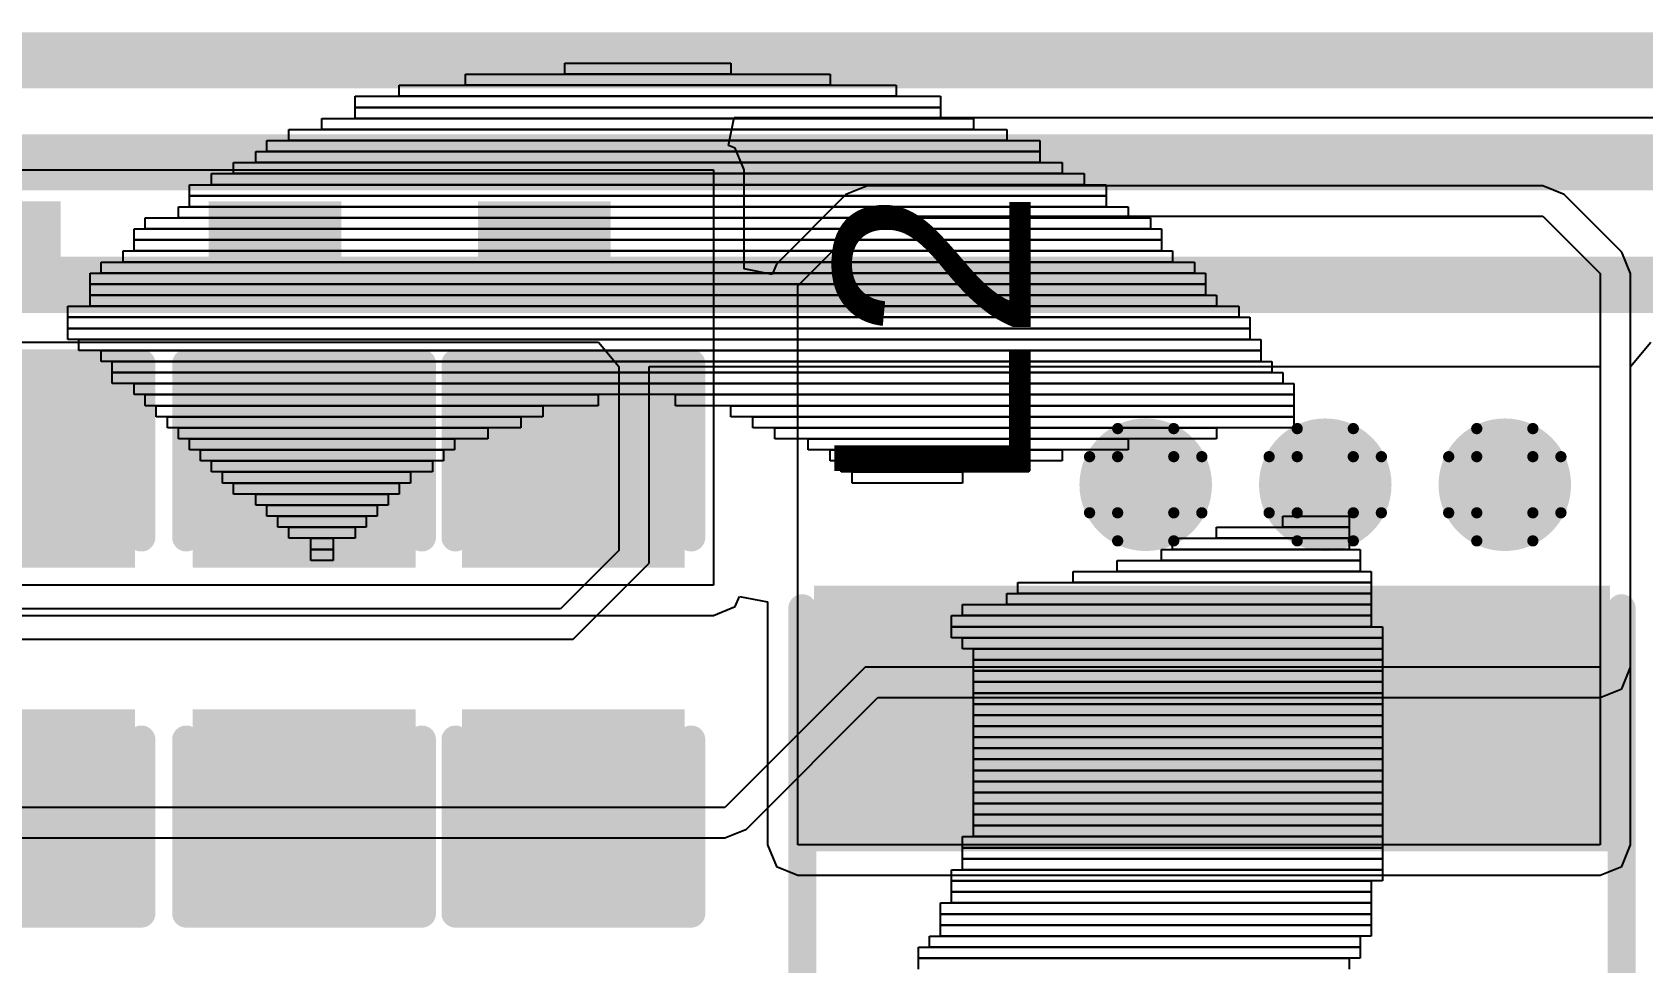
# Model space of a CAD drawing. Header units: inches. Extents: x -25 to 271, y -41 to 15.
# Drawn here: x 36.31 to 43.6, y -31.77 to -27.56 of the extents above; entities that cross this region are included whole.
import ezdxf

# ---------------------------------------------------------------- set-up
doc = ezdxf.new("R2010")
doc.units = ezdxf.units.IN
for name, color, linetype in [('Bottom Layer', 5, 'Continuous'), ('Bottom Overlay', 54, 'Continuous'), ('Drill Drawing', 1, 'Continuous'), ('Top Glue Points', 56, 'Continuous'), ('Top Layer', 1, 'Continuous'), ('Top Overlay', 2, 'Continuous'), ('Top Paste', 8, 'Continuous'), ('Top Solder', 216, 'Continuous'), ('Via Holes', 16, 'Continuous')]:
    doc.layers.add(name, color=color, linetype=linetype)
doc.styles.add('Arial', font='', dxfattribs={"height": 0.2})
doc.styles.get('Arial').set_extended_font_data('Arial')

# ---------------------------------------------------------------- blocks, each defined once
blk = doc.blocks.new('VLS3012HBX_3R3M_13')
at = {"layer": 'Top Layer'}
for points in [[(-1.5, 1.7), (-0.5, 1.7), (-0.5, -1.7), (-1.5, -1.7)], [(0.5, 1.7), (1.5, 1.7), (1.5, -1.7), (0.5, -1.7)]]:
    blk.add_hatch(color=1, dxfattribs=at).paths.add_polyline_path(points)
at = {"layer": 'Top Paste'}
for points in [[(-1.5, 1.7), (-0.5, 1.7), (-0.5, -1.7), (-1.5, -1.7)], [(0.5, 1.7), (1.5, 1.7), (1.5, -1.7), (0.5, -1.7)]]:
    blk.add_hatch(color=8, dxfattribs=at).paths.add_polyline_path(points)
at = {"layer": 'Top Solder'}
for points in [[(-1.6016, 1.8016), (-0.3984, 1.8016), (-0.3984, -1.8016), (-1.6016, -1.8016)], [(0.3984, 1.8016), (1.6016, 1.8016), (1.6016, -1.8016), (0.3984, -1.8016)]]:
    blk.add_hatch(color=216, dxfattribs=at).paths.add_polyline_path(points)
at = {"layer": 'Top Overlay'}
for points in [[(1.4732, 1.8542, 0.127, 0.127, 0), (-1.4986, 1.8542, 0.127, 0.127, 0)], [(1.4732, -1.8542, 0.127, 0.127, 0), (-1.4986, -1.8542, 0.127, 0.127, 0)]]:
    blk.add_lwpolyline(points, format="xyseb", dxfattribs=at)
for points in [[(-1.5304, 1.8542, 0.0635, 0.0635, 1), (-1.4668, 1.8542, 0.0635, 0.0635, 1)], [(1.4414, 1.8542, 0.0635, 0.0635, 1), (1.505, 1.8542, 0.0635, 0.0635, 1)], [(-1.5304, -1.8542, 0.0635, 0.0635, 1), (-1.4668, -1.8542, 0.0635, 0.0635, 1)], [(1.4414, -1.8542, 0.0635, 0.0635, 1), (1.505, -1.8542, 0.0635, 0.0635, 1)]]:
    blk.add_lwpolyline(points, format="xyseb", close=True, dxfattribs=at)
blk = doc.blocks.new('CAP_0603_24')
at = {"layer": 'Top Layer'}
for points in [[(-0.381, 0.4445), (-0.381, -0.4445), (-1.143, -0.4445), (-1.143, 0.4445)], [(1.143, 0.4445), (1.143, -0.4445), (0.381, -0.4445), (0.381, 0.4445)]]:
    blk.add_hatch(color=1, dxfattribs=at).paths.add_polyline_path(points)
at = {"layer": 'Top Paste'}
for points in [[(-0.381, 0.4445), (-0.381, -0.4445), (-1.143, -0.4445), (-1.143, 0.4445)], [(1.143, 0.4445), (1.143, -0.4445), (0.381, -0.4445), (0.381, 0.4445)]]:
    blk.add_hatch(color=8, dxfattribs=at).paths.add_polyline_path(points)
at = {"layer": 'Top Solder'}
for points in [[(-0.321, 0.5045), (-0.321, -0.5045), (-1.203, -0.5045), (-1.203, 0.5045)], [(1.203, 0.5045), (1.203, -0.5045), (0.321, -0.5045), (0.321, 0.5045)]]:
    blk.add_hatch(color=216, dxfattribs=at).paths.add_polyline_path(points)
at = {"layer": 'Top Overlay'}
for points in [[(-1.2446, 0.5334, 0.127, 0.127, 0), (-0.4572, 0.5334, 0.127, 0.127, 0)], [(-1.2446, 0.5334, 0.127, 0.127, 0), (-1.2446, -0.5334, 0.127, 0.127, 0)], [(0.4572, 0.5334, 0.127, 0.127, 0), (1.2446, 0.5334, 0.127, 0.127, 0)], [(1.2446, 0.5334, 0.127, 0.127, 0), (1.2446, -0.5334, 0.127, 0.127, 0)], [(-1.2446, -0.5334, 0.127, 0.127, 0), (-0.4572, -0.5334, 0.127, 0.127, 0)], [(0.4572, -0.5334, 0.127, 0.127, 0), (1.2446, -0.5334, 0.127, 0.127, 0)]]:
    blk.add_lwpolyline(points, format="xyseb", dxfattribs=at)
for points in [[(-1.2764, 0.5334, 0.0635, 0.0635, 1), (-1.2128, 0.5334, 0.0635, 0.0635, 1)], [(-1.2764, 0.5334, 0.0635, 0.0635, 1), (-1.2128, 0.5334, 0.0635, 0.0635, 1)], [(-0.4889, 0.5334, 0.0635, 0.0635, 1), (-0.4254, 0.5334, 0.0635, 0.0635, 1)], [(0.4254, 0.5334, 0.0635, 0.0635, 1), (0.4889, 0.5334, 0.0635, 0.0635, 1)], [(1.2128, 0.5334, 0.0635, 0.0635, 1), (1.2764, 0.5334, 0.0635, 0.0635, 1)], [(1.2128, 0.5334, 0.0635, 0.0635, 1), (1.2764, 0.5334, 0.0635, 0.0635, 1)], [(-1.2764, -0.5334, 0.0635, 0.0635, 1), (-1.2128, -0.5334, 0.0635, 0.0635, 1)], [(-1.2764, -0.5334, 0.0635, 0.0635, 1), (-1.2128, -0.5334, 0.0635, 0.0635, 1)], [(-0.4889, -0.5334, 0.0635, 0.0635, 1), (-0.4254, -0.5334, 0.0635, 0.0635, 1)], [(0.4254, -0.5334, 0.0635, 0.0635, 1), (0.4889, -0.5334, 0.0635, 0.0635, 1)], [(1.2128, -0.5334, 0.0635, 0.0635, 1), (1.2764, -0.5334, 0.0635, 0.0635, 1)], [(1.2128, -0.5334, 0.0635, 0.0635, 1), (1.2764, -0.5334, 0.0635, 0.0635, 1)]]:
    blk.add_lwpolyline(points, format="xyseb", close=True, dxfattribs=at)
blk = doc.blocks.new('CAP_0603_25')
at = {"layer": 'Top Layer'}
for points in [[(-0.381, 0.4445), (-0.381, -0.4445), (-1.143, -0.4445), (-1.143, 0.4445)], [(1.143, 0.4445), (1.143, -0.4445), (0.381, -0.4445), (0.381, 0.4445)]]:
    blk.add_hatch(color=1, dxfattribs=at).paths.add_polyline_path(points)
at = {"layer": 'Top Paste'}
for points in [[(-0.381, 0.4445), (-0.381, -0.4445), (-1.143, -0.4445), (-1.143, 0.4445)], [(1.143, 0.4445), (1.143, -0.4445), (0.381, -0.4445), (0.381, 0.4445)]]:
    blk.add_hatch(color=8, dxfattribs=at).paths.add_polyline_path(points)
at = {"layer": 'Top Solder'}
for points in [[(-0.321, 0.5045), (-0.321, -0.5045), (-1.203, -0.5045), (-1.203, 0.5045)], [(1.203, 0.5045), (1.203, -0.5045), (0.321, -0.5045), (0.321, 0.5045)]]:
    blk.add_hatch(color=216, dxfattribs=at).paths.add_polyline_path(points)
at = {"layer": 'Top Overlay'}
for points in [[(-1.2446, 0.5334, 0.127, 0.127, 0), (-0.4572, 0.5334, 0.127, 0.127, 0)], [(-1.2446, 0.5334, 0.127, 0.127, 0), (-1.2446, -0.5334, 0.127, 0.127, 0)], [(0.4572, 0.5334, 0.127, 0.127, 0), (1.2446, 0.5334, 0.127, 0.127, 0)], [(1.2446, 0.5334, 0.127, 0.127, 0), (1.2446, -0.5334, 0.127, 0.127, 0)], [(-1.2446, -0.5334, 0.127, 0.127, 0), (-0.4572, -0.5334, 0.127, 0.127, 0)], [(0.4572, -0.5334, 0.127, 0.127, 0), (1.2446, -0.5334, 0.127, 0.127, 0)]]:
    blk.add_lwpolyline(points, format="xyseb", dxfattribs=at)
for points in [[(-1.2764, 0.5334, 0.0635, 0.0635, 1), (-1.2128, 0.5334, 0.0635, 0.0635, 1)], [(-1.2764, 0.5334, 0.0635, 0.0635, 1), (-1.2128, 0.5334, 0.0635, 0.0635, 1)], [(-0.4889, 0.5334, 0.0635, 0.0635, 1), (-0.4254, 0.5334, 0.0635, 0.0635, 1)], [(0.4254, 0.5334, 0.0635, 0.0635, 1), (0.4889, 0.5334, 0.0635, 0.0635, 1)], [(1.2128, 0.5334, 0.0635, 0.0635, 1), (1.2764, 0.5334, 0.0635, 0.0635, 1)], [(1.2128, 0.5334, 0.0635, 0.0635, 1), (1.2764, 0.5334, 0.0635, 0.0635, 1)], [(-1.2764, -0.5334, 0.0635, 0.0635, 1), (-1.2128, -0.5334, 0.0635, 0.0635, 1)], [(-1.2764, -0.5334, 0.0635, 0.0635, 1), (-1.2128, -0.5334, 0.0635, 0.0635, 1)], [(-0.4889, -0.5334, 0.0635, 0.0635, 1), (-0.4254, -0.5334, 0.0635, 0.0635, 1)], [(0.4254, -0.5334, 0.0635, 0.0635, 1), (0.4889, -0.5334, 0.0635, 0.0635, 1)], [(1.2128, -0.5334, 0.0635, 0.0635, 1), (1.2764, -0.5334, 0.0635, 0.0635, 1)], [(1.2128, -0.5334, 0.0635, 0.0635, 1), (1.2764, -0.5334, 0.0635, 0.0635, 1)]]:
    blk.add_lwpolyline(points, format="xyseb", close=True, dxfattribs=at)
blk = doc.blocks.new('CAP_0603_26')
at = {"layer": 'Top Layer'}
for points in [[(-0.381, 0.4445), (-0.381, -0.4445), (-1.143, -0.4445), (-1.143, 0.4445)], [(1.143, 0.4445), (1.143, -0.4445), (0.381, -0.4445), (0.381, 0.4445)]]:
    blk.add_hatch(color=1, dxfattribs=at).paths.add_polyline_path(points)
at = {"layer": 'Top Paste'}
for points in [[(-0.381, 0.4445), (-0.381, -0.4445), (-1.143, -0.4445), (-1.143, 0.4445)], [(1.143, 0.4445), (1.143, -0.4445), (0.381, -0.4445), (0.381, 0.4445)]]:
    blk.add_hatch(color=8, dxfattribs=at).paths.add_polyline_path(points)
at = {"layer": 'Top Solder'}
for points in [[(-0.321, 0.5045), (-0.321, -0.5045), (-1.203, -0.5045), (-1.203, 0.5045)], [(1.203, 0.5045), (1.203, -0.5045), (0.321, -0.5045), (0.321, 0.5045)]]:
    blk.add_hatch(color=216, dxfattribs=at).paths.add_polyline_path(points)
at = {"layer": 'Top Overlay'}
for points in [[(-1.2446, 0.5334, 0.127, 0.127, 0), (-0.4572, 0.5334, 0.127, 0.127, 0)], [(-1.2446, 0.5334, 0.127, 0.127, 0), (-1.2446, -0.5334, 0.127, 0.127, 0)], [(0.4572, 0.5334, 0.127, 0.127, 0), (1.2446, 0.5334, 0.127, 0.127, 0)], [(1.2446, 0.5334, 0.127, 0.127, 0), (1.2446, -0.5334, 0.127, 0.127, 0)], [(-1.2446, -0.5334, 0.127, 0.127, 0), (-0.4572, -0.5334, 0.127, 0.127, 0)], [(0.4572, -0.5334, 0.127, 0.127, 0), (1.2446, -0.5334, 0.127, 0.127, 0)]]:
    blk.add_lwpolyline(points, format="xyseb", dxfattribs=at)
for points in [[(-1.2764, 0.5334, 0.0635, 0.0635, 1), (-1.2128, 0.5334, 0.0635, 0.0635, 1)], [(-1.2764, 0.5334, 0.0635, 0.0635, 1), (-1.2128, 0.5334, 0.0635, 0.0635, 1)], [(-0.4889, 0.5334, 0.0635, 0.0635, 1), (-0.4254, 0.5334, 0.0635, 0.0635, 1)], [(0.4254, 0.5334, 0.0635, 0.0635, 1), (0.4889, 0.5334, 0.0635, 0.0635, 1)], [(1.2128, 0.5334, 0.0635, 0.0635, 1), (1.2764, 0.5334, 0.0635, 0.0635, 1)], [(1.2128, 0.5334, 0.0635, 0.0635, 1), (1.2764, 0.5334, 0.0635, 0.0635, 1)], [(-1.2764, -0.5334, 0.0635, 0.0635, 1), (-1.2128, -0.5334, 0.0635, 0.0635, 1)], [(-1.2764, -0.5334, 0.0635, 0.0635, 1), (-1.2128, -0.5334, 0.0635, 0.0635, 1)], [(-0.4889, -0.5334, 0.0635, 0.0635, 1), (-0.4254, -0.5334, 0.0635, 0.0635, 1)], [(0.4254, -0.5334, 0.0635, 0.0635, 1), (0.4889, -0.5334, 0.0635, 0.0635, 1)], [(1.2128, -0.5334, 0.0635, 0.0635, 1), (1.2764, -0.5334, 0.0635, 0.0635, 1)], [(1.2128, -0.5334, 0.0635, 0.0635, 1), (1.2764, -0.5334, 0.0635, 0.0635, 1)]]:
    blk.add_lwpolyline(points, format="xyseb", close=True, dxfattribs=at)

msp = doc.modelspace()

# ---------------------------------------------------------------- hatches: boundary and pattern name
at = {"layer": 'Bottom Layer'}
h = msp.add_hatch(color=5, dxfattribs=at)
edge = h.paths.add_edge_path()
edge.add_arc((41.3512, -29.6065), 0.3, 0, 360)
h = msp.add_hatch(color=5, dxfattribs=at)
edge = h.paths.add_edge_path()
edge.add_arc((42.164, -29.6065), 0.3, 0, 360)
h = msp.add_hatch(color=5, dxfattribs=at)
edge = h.paths.add_edge_path()
edge.add_arc((42.9768, -29.6065), 0.3, 0, 360)
at = {"layer": 'Top Glue Points'}
for points in [[(36.4393, -28.7241), (36.4393, -28.3243), (35.8394, -28.3243), (35.8394, -28.7241)], [(37.7093, -28.7241), (37.7093, -28.3243), (37.1094, -28.3243), (37.1094, -28.7241)], [(38.9285, -28.7241), (38.9285, -28.3243), (38.3286, -28.3243), (38.3286, -28.7241)]]:
    msp.add_hatch(color=56, dxfattribs=at).paths.add_polyline_path(points)
at = {"layer": 'Top Layer'}
h = msp.add_hatch(color=1, dxfattribs=at)
edge = h.paths.add_edge_path()
edge.add_arc((41.3512, -29.6065), 0.3, 0, 360)
h = msp.add_hatch(color=1, dxfattribs=at)
edge = h.paths.add_edge_path()
edge.add_arc((42.164, -29.6065), 0.3, 0, 360)
h = msp.add_hatch(color=1, dxfattribs=at)
edge = h.paths.add_edge_path()
edge.add_arc((42.9768, -29.6065), 0.3, 0, 360)
at = {"layer": 'Via Holes'}
h = msp.add_hatch(color=7, dxfattribs=at)
edge = h.paths.add_edge_path()
edge.add_arc((41.3512, -29.6065), 0.15, 0, 360)
h = msp.add_hatch(color=7, dxfattribs=at)
edge = h.paths.add_edge_path()
edge.add_arc((42.164, -29.6065), 0.15, 0, 360)
h = msp.add_hatch(color=7, dxfattribs=at)
edge = h.paths.add_edge_path()
edge.add_arc((42.9768, -29.6065), 0.15, 0, 360)

# ---------------------------------------------------------------- linework, layer by layer
at = {"layer": 'Bottom Layer'}
for p, q in [((26.1266, -28.961), (38.874, -28.961)), ((38.874, -28.961), (38.9654, -29.0722)), ((43.5461, -29.0722), (43.6375, -28.961)), ((38.9654, -29.0722), (38.9654, -29.9043)), ((39.1028, -29.9612), (39.1028, -29.0722)), ((39.1028, -29.0722), (43.4086, -29.0722)), ((43.4086, -29.0722), (43.4086, -30.432)), ((43.5461, -30.432), (43.5461, -29.0722)), ((38.9654, -29.9043), (38.7021, -30.1675)), ((38.759, -30.305), (39.1028, -29.9612)), ((38.7021, -30.1675), (35.8206, -30.1675)), ((35.7636, -30.305), (38.759, -30.305)), ((40.0816, -30.432), (39.4466, -31.067)), ((43.4086, -30.432), (40.0816, -30.432)), ((43.5058, -30.5292), (43.5461, -30.432)), ((43.4086, -30.5695), (43.5058, -30.5292)), ((39.5438, -31.1642), (40.1386, -30.5695)), ((40.1386, -30.5695), (43.4086, -30.5695)), ((39.4466, -31.067), (35.7636, -31.067)), ((35.8206, -31.2045), (39.4466, -31.2045)), ((39.4466, -31.2045), (39.5438, -31.1642)), ((39.5438, -31.1642), (39.5438, -31.1642))]:
    msp.add_line(p, q, dxfattribs=at)
for points in [[(26.8559, -27.686, 0.254, 0.254, 0), (53.2882, -27.686, 0.254, 0.254, 0)], [(26.3561, -28.148, 0.254, 0.254, 0), (53.4005, -28.148, 0.254, 0.254, 0)], [(26.1266, -28.702, 0.254, 0.254, 0), (53.63, -28.702, 0.254, 0.254, 0)]]:
    msp.add_lwpolyline(points, format="xyseb", dxfattribs=at)
at = {"layer": 'Bottom Overlay'}
for p, q in [((38.7224, -27.749), (38.7224, -27.699)), ((38.7224, -27.699), (39.4725, -27.699)), ((39.4725, -27.699), (39.4725, -27.749)), ((38.2723, -27.7988), (38.2723, -27.749)), ((38.2723, -27.749), (39.9223, -27.749)), ((39.4725, -27.749), (38.7224, -27.749)), ((39.9223, -27.749), (39.9223, -27.7988)), ((37.7725, -27.8989), (37.7725, -27.8488)), ((37.7725, -27.8488), (40.4224, -27.8488)), ((37.9724, -27.8488), (37.9724, -27.7988)), ((37.9724, -27.7988), (40.2223, -27.7988)), ((40.2223, -27.8488), (37.9724, -27.8488)), ((39.9223, -27.7988), (38.2723, -27.7988)), ((40.2223, -27.7988), (40.2223, -27.8488)), ((40.4224, -27.8488), (40.4224, -27.8989)), ((40.4224, -27.8989), (37.7725, -27.8989)), ((37.7725, -27.9489), (37.7725, -27.8989)), ((37.7725, -27.8989), (40.4224, -27.8989)), ((40.4224, -27.8989), (40.4224, -27.9489)), ((37.6224, -27.9989), (37.6224, -27.9489)), ((37.6224, -27.9489), (40.5723, -27.9489)), ((40.4224, -27.9489), (37.7725, -27.9489)), ((40.5723, -27.9489), (40.5723, -27.9989)), ((37.3724, -28.0987), (37.3724, -28.049)), ((37.3724, -28.049), (40.8723, -28.049)), ((37.4725, -28.049), (37.4725, -27.9989)), ((37.4725, -27.9989), (40.7224, -27.9989)), ((40.7224, -28.049), (37.4725, -28.049)), ((40.5723, -27.9989), (37.6224, -27.9989)), ((40.7224, -27.9989), (40.7224, -28.049)), ((40.8723, -28.049), (40.8723, -28.0987)), ((37.3224, -28.1488), (37.3224, -28.0987)), ((37.3224, -28.0987), (40.8723, -28.0987)), ((40.8723, -28.0987), (37.3724, -28.0987)), ((40.8723, -28.0987), (40.8723, -28.1488)), ((37.1225, -28.2489), (37.1225, -28.1988)), ((37.1225, -28.1988), (41.0724, -28.1988)), ((37.2223, -28.1988), (37.2223, -28.1488)), ((37.2223, -28.1488), (40.9724, -28.1488)), ((40.9724, -28.1988), (37.2223, -28.1988)), ((40.8723, -28.1488), (37.3224, -28.1488)), ((40.9724, -28.1488), (40.9724, -28.1988)), ((41.0724, -28.1988), (41.0724, -28.2489)), ((37.0224, -28.2989), (37.0224, -28.2489)), ((37.0224, -28.2489), (41.1723, -28.2489)), ((41.0724, -28.2489), (37.1225, -28.2489)), ((41.1723, -28.2489), (41.1723, -28.2989)), ((36.9724, -28.399), (36.9724, -28.3489)), ((36.9724, -28.3489), (41.2723, -28.3489)), ((41.1723, -28.2989), (37.0224, -28.2989)), ((37.0224, -28.3489), (37.0224, -28.2989)), ((37.0224, -28.2989), (41.1723, -28.2989)), ((41.1723, -28.3489), (37.0224, -28.3489)), ((41.1723, -28.2989), (41.1723, -28.3489)), ((41.2723, -28.3489), (41.2723, -28.399)), ((36.8225, -28.4488), (36.8225, -28.399)), ((36.8225, -28.399), (41.3724, -28.399)), ((41.2723, -28.399), (36.9724, -28.399)), ((41.3724, -28.399), (41.3724, -28.4488)), ((36.7725, -28.4988), (36.7725, -28.4488)), ((36.7725, -28.4488), (41.4224, -28.4488)), ((41.4224, -28.4988), (36.7725, -28.4988)), ((36.7725, -28.5488), (36.7725, -28.4988)), ((36.7725, -28.4988), (41.4224, -28.4988)), ((41.3724, -28.4488), (36.8225, -28.4488)), ((41.4224, -28.4488), (41.4224, -28.4988)), ((41.4224, -28.4988), (41.4224, -28.5488)), ((36.7224, -28.5989), (36.7224, -28.5488)), ((36.7224, -28.5488), (41.4725, -28.5488)), ((41.4224, -28.5488), (36.7725, -28.5488)), ((41.4725, -28.5488), (41.4725, -28.5989)), ((36.5723, -28.699), (36.5723, -28.6489)), ((36.5723, -28.6489), (41.6223, -28.6489)), ((36.6224, -28.6489), (36.6224, -28.5989)), ((36.6224, -28.5989), (41.5723, -28.5989)), ((41.5723, -28.6489), (36.6224, -28.6489)), ((41.4725, -28.5989), (36.7224, -28.5989)), ((41.5723, -28.5989), (41.5723, -28.6489)), ((41.6223, -28.6489), (41.6223, -28.699)), ((41.6223, -28.699), (36.5723, -28.699)), ((36.5723, -28.749), (36.5723, -28.699)), ((36.5723, -28.699), (41.6223, -28.699)), ((41.6223, -28.699), (41.6223, -28.749)), ((41.6223, -28.749), (36.5723, -28.749)), ((36.5723, -28.7988), (36.5723, -28.749)), ((36.5723, -28.749), (41.6724, -28.749)), ((41.6724, -28.749), (41.6724, -28.7988)), ((36.4725, -28.8488), (36.4725, -28.7988)), ((36.4725, -28.7988), (41.7725, -28.7988)), ((41.7725, -28.8488), (36.4725, -28.8488)), ((36.4725, -28.8988), (36.4725, -28.8488)), ((36.4725, -28.8488), (41.8225, -28.8488)), ((41.6724, -28.7988), (36.5723, -28.7988)), ((41.7725, -28.7988), (41.7725, -28.8488)), ((41.8225, -28.8488), (41.8225, -28.8988)), ((36.4725, -28.9489), (36.4725, -28.8988)), ((36.4725, -28.8988), (41.8225, -28.8988)), ((41.8225, -28.8988), (36.4725, -28.8988)), ((41.8225, -28.8988), (41.8225, -28.9489)), ((41.8225, -28.9489), (36.4725, -28.9489)), ((36.5223, -28.9989), (36.5223, -28.9489)), ((36.5223, -28.9489), (41.8723, -28.9489)), ((41.8723, -28.9989), (36.5223, -28.9989)), ((36.6224, -29.049), (36.6224, -28.9989)), ((36.6224, -28.9989), (41.8723, -28.9989)), ((41.8723, -28.9489), (41.8723, -28.9989)), ((41.8723, -28.9989), (41.8723, -29.049)), ((41.8723, -29.049), (36.6224, -29.049)), ((36.6724, -29.099), (36.6724, -29.049)), ((36.6724, -29.049), (41.9223, -29.049)), ((41.9223, -29.049), (41.9223, -29.099)), ((41.9223, -29.099), (36.6724, -29.099)), ((36.6724, -29.1488), (36.6724, -29.099)), ((36.6724, -29.099), (41.9724, -29.099)), ((41.9724, -29.1488), (36.6724, -29.1488)), ((36.7725, -29.1988), (36.7725, -29.1488)), ((36.7725, -29.1488), (42.0224, -29.1488)), ((41.9724, -29.099), (41.9724, -29.1488)), ((42.0224, -29.1488), (42.0224, -29.1988)), ((42.0224, -29.1988), (36.7725, -29.1988)), ((36.8225, -29.2489), (36.8225, -29.1988)), ((36.8225, -29.1988), (38.8723, -29.1988)), ((38.8723, -29.1988), (38.8723, -29.2489)), ((39.2223, -29.2489), (39.2223, -29.1988)), ((39.2223, -29.1988), (42.0224, -29.1988)), ((42.0224, -29.1988), (42.0224, -29.2489)), ((38.8723, -29.2489), (36.8225, -29.2489)), ((36.8723, -29.2989), (36.8723, -29.2489)), ((36.8723, -29.2489), (38.6224, -29.2489)), ((38.6224, -29.2989), (36.8723, -29.2989)), ((36.9223, -29.3489), (36.9223, -29.2989)), ((36.9223, -29.2989), (38.5223, -29.2989)), ((38.5223, -29.2989), (38.5223, -29.3489)), ((38.6224, -29.2489), (38.6224, -29.2989)), ((42.0224, -29.2489), (39.2223, -29.2489)), ((39.4725, -29.2989), (39.4725, -29.2489)), ((39.4725, -29.2489), (42.0224, -29.2489)), ((42.0224, -29.2989), (39.4725, -29.2989)), ((39.5723, -29.3489), (39.5723, -29.2989)), ((39.5723, -29.2989), (42.0224, -29.2989)), ((42.0224, -29.2489), (42.0224, -29.2989)), ((42.0224, -29.2989), (42.0224, -29.3489)), ((38.5223, -29.3489), (36.9223, -29.3489)), ((36.9724, -29.399), (36.9724, -29.3489)), ((36.9724, -29.3489), (38.3724, -29.3489)), ((38.3724, -29.3489), (38.3724, -29.399)), ((42.0224, -29.3489), (39.5723, -29.3489)), ((39.6724, -29.399), (39.6724, -29.3489)), ((39.6724, -29.3489), (41.6724, -29.3489)), ((41.6724, -29.3489), (41.6724, -29.399)), ((38.3724, -29.399), (36.9724, -29.399)), ((37.0224, -29.4488), (37.0224, -29.399)), ((37.0224, -29.399), (38.2223, -29.399)), ((38.2223, -29.4488), (37.0224, -29.4488)), ((37.0724, -29.4988), (37.0724, -29.4488)), ((37.0724, -29.4488), (38.1723, -29.4488)), ((38.1723, -29.4488), (38.1723, -29.4988)), ((38.2223, -29.399), (38.2223, -29.4488)), ((41.6724, -29.399), (39.6724, -29.399)), ((39.8225, -29.4488), (39.8225, -29.399)), ((39.8225, -29.399), (41.2723, -29.399)), ((41.2723, -29.4488), (39.8225, -29.4488)), ((39.9223, -29.4988), (39.9223, -29.4488)), ((39.9223, -29.4488), (40.9724, -29.4488)), ((40.9724, -29.4488), (40.9724, -29.4988)), ((41.2723, -29.399), (41.2723, -29.4488)), ((38.1723, -29.4988), (37.0724, -29.4988)), ((37.1225, -29.5488), (37.1225, -29.4988)), ((37.1225, -29.4988), (38.1225, -29.4988)), ((38.1225, -29.4988), (38.1225, -29.5488)), ((40.9724, -29.4988), (39.9223, -29.4988)), ((39.9724, -29.5488), (39.9724, -29.4988)), ((39.9724, -29.4988), (40.8225, -29.4988)), ((40.8225, -29.4988), (40.8225, -29.5488)), ((38.1225, -29.5488), (37.1225, -29.5488)), ((37.1723, -29.5989), (37.1723, -29.5488)), ((37.1723, -29.5488), (38.0224, -29.5488)), ((38.0224, -29.5989), (37.1723, -29.5989)), ((37.2223, -29.6489), (37.2223, -29.5989)), ((37.2223, -29.5989), (37.9724, -29.5989)), ((37.9724, -29.5989), (37.9724, -29.6489)), ((38.0224, -29.5488), (38.0224, -29.5989)), ((40.8225, -29.5488), (39.9724, -29.5488)), ((40.0224, -29.5989), (40.0224, -29.5488)), ((40.0224, -29.5488), (40.5223, -29.5488)), ((40.5223, -29.5989), (40.0224, -29.5989)), ((40.5223, -29.5488), (40.5223, -29.5989)), ((37.9724, -29.6489), (37.2223, -29.6489)), ((37.3224, -29.6989), (37.3224, -29.6489)), ((37.3224, -29.6489), (37.9223, -29.6489)), ((37.9223, -29.6489), (37.9223, -29.6989)), ((37.9223, -29.6989), (37.3224, -29.6989)), ((37.3724, -29.749), (37.3724, -29.6989)), ((37.3724, -29.6989), (37.8723, -29.6989)), ((37.8723, -29.6989), (37.8723, -29.749)), ((37.8723, -29.749), (37.3724, -29.749)), ((37.4225, -29.7988), (37.4225, -29.749)), ((37.4225, -29.749), (37.8225, -29.749)), ((37.8225, -29.7988), (37.4225, -29.7988)), ((37.4725, -29.8488), (37.4725, -29.7988)), ((37.4725, -29.7988), (37.7725, -29.7988)), ((37.7725, -29.7988), (37.7725, -29.8488)), ((37.8225, -29.749), (37.8225, -29.7988)), ((41.6724, -29.8488), (41.6724, -29.7988)), ((41.6724, -29.7988), (42.2723, -29.7988)), ((41.9724, -29.7988), (41.9724, -29.749)), ((41.9724, -29.749), (42.2723, -29.749)), ((42.2723, -29.7988), (41.9724, -29.7988)), ((42.2723, -29.749), (42.2723, -29.7988)), ((42.2723, -29.7988), (42.2723, -29.8488)), ((37.7725, -29.8488), (37.4725, -29.8488)), ((37.5723, -29.8988), (37.5723, -29.8488)), ((37.5723, -29.8488), (37.6724, -29.8488)), ((37.6724, -29.8488), (37.6724, -29.8988)), ((41.4725, -29.8988), (41.4725, -29.8488)), ((41.4725, -29.8488), (42.2723, -29.8488)), ((42.2723, -29.8488), (41.6724, -29.8488)), ((42.2723, -29.8488), (42.2723, -29.8988)), ((37.5723, -29.9489), (37.5723, -29.8988)), ((37.5723, -29.8988), (37.6724, -29.8988)), ((37.6724, -29.8988), (37.5723, -29.8988)), ((37.6724, -29.9489), (37.5723, -29.9489)), ((37.6724, -29.8988), (37.6724, -29.9489)), ((41.2223, -29.9989), (41.2223, -29.9489)), ((41.2223, -29.9489), (42.3224, -29.9489)), ((41.4224, -29.9489), (41.4224, -29.8988)), ((41.4224, -29.8988), (42.3224, -29.8988)), ((42.3224, -29.9489), (41.4224, -29.9489)), ((42.2723, -29.8988), (41.4725, -29.8988)), ((42.3224, -29.8988), (42.3224, -29.9489)), ((42.3224, -29.9489), (42.3224, -29.9989)), ((41.0224, -30.049), (41.0224, -29.9989)), ((41.0224, -29.9989), (42.3724, -29.9989)), ((42.3224, -29.9989), (41.2223, -29.9989)), ((42.3724, -29.9989), (42.3724, -30.049)), ((40.7224, -30.1488), (40.7224, -30.099)), ((40.7224, -30.099), (42.3724, -30.099)), ((40.7725, -30.099), (40.7725, -30.049)), ((40.7725, -30.049), (42.3724, -30.049)), ((42.3724, -30.099), (40.7725, -30.099)), ((42.3724, -30.049), (41.0224, -30.049)), ((42.3724, -30.049), (42.3724, -30.099)), ((42.3724, -30.099), (42.3724, -30.1488)), ((40.5223, -30.1988), (40.5223, -30.1488)), ((40.5223, -30.1488), (42.3724, -30.1488)), ((42.3724, -30.1488), (40.7224, -30.1488)), ((42.3724, -30.1488), (42.3724, -30.1988)), ((40.4725, -30.2489), (40.4725, -30.1988)), ((40.4725, -30.1988), (42.3724, -30.1988)), ((42.3724, -30.2489), (40.4725, -30.2489)), ((40.4725, -30.2989), (40.4725, -30.2489)), ((40.4725, -30.2489), (42.4224, -30.2489)), ((42.3724, -30.1988), (40.5223, -30.1988)), ((42.3724, -30.1988), (42.3724, -30.2489)), ((42.4224, -30.2489), (42.4224, -30.2989)), ((42.4224, -30.2989), (40.4725, -30.2989)), ((40.5223, -30.3489), (40.5223, -30.2989)), ((40.5223, -30.2989), (42.4224, -30.2989)), ((42.4224, -30.2989), (42.4224, -30.3489)), ((42.4224, -30.3489), (40.5223, -30.3489)), ((40.5723, -30.399), (40.5723, -30.3489)), ((40.5723, -30.3489), (42.4224, -30.3489)), ((40.5723, -30.4488), (40.5723, -30.399)), ((40.5723, -30.399), (42.4224, -30.399)), ((42.4224, -30.399), (40.5723, -30.399)), ((42.4224, -30.3489), (42.4224, -30.399)), ((42.4224, -30.399), (42.4224, -30.4488)), ((42.4224, -30.4488), (40.5723, -30.4488)), ((40.5723, -30.4988), (40.5723, -30.4488)), ((40.5723, -30.4488), (42.4224, -30.4488)), ((42.4224, -30.4488), (42.4224, -30.4988)), ((40.5723, -30.5488), (40.5723, -30.4988)), ((40.5723, -30.4988), (42.4224, -30.4988)), ((42.4224, -30.4988), (40.5723, -30.4988)), ((42.4224, -30.4988), (42.4224, -30.5488)), ((42.4224, -30.5488), (40.5723, -30.5488)), ((40.5723, -30.5989), (40.5723, -30.5488)), ((40.5723, -30.5488), (42.4224, -30.5488)), ((42.4224, -30.5989), (40.5723, -30.5989)), ((40.5723, -30.6489), (40.5723, -30.5989)), ((40.5723, -30.5989), (42.4224, -30.5989)), ((42.4224, -30.5488), (42.4224, -30.5989)), ((42.4224, -30.5989), (42.4224, -30.6489)), ((42.4224, -30.6489), (40.5723, -30.6489)), ((40.5723, -30.6989), (40.5723, -30.6489)), ((40.5723, -30.6489), (42.4224, -30.6489)), ((42.4224, -30.6489), (42.4224, -30.6989)), ((42.4224, -30.6989), (40.5723, -30.6989)), ((40.5723, -30.749), (40.5723, -30.6989)), ((40.5723, -30.6989), (42.4224, -30.6989)), ((42.4224, -30.749), (40.5723, -30.749)), ((40.5723, -30.7988), (40.5723, -30.749)), ((40.5723, -30.749), (42.4224, -30.749)), ((42.4224, -30.6989), (42.4224, -30.749)), ((42.4224, -30.749), (42.4224, -30.7988)), ((42.4224, -30.7988), (40.5723, -30.7988)), ((40.5723, -30.8488), (40.5723, -30.7988)), ((40.5723, -30.7988), (42.4224, -30.7988)), ((42.4224, -30.7988), (42.4224, -30.8488)), ((40.5723, -30.8988), (40.5723, -30.8488)), ((40.5723, -30.8488), (42.4224, -30.8488)), ((42.4224, -30.8488), (40.5723, -30.8488)), ((42.4224, -30.8988), (40.5723, -30.8988)), ((40.5723, -30.9489), (40.5723, -30.8988)), ((40.5723, -30.8988), (42.4224, -30.8988)), ((42.4224, -30.8488), (42.4224, -30.8988)), ((42.4224, -30.8988), (42.4224, -30.9489)), ((40.5723, -30.9989), (40.5723, -30.9489)), ((40.5723, -30.9489), (42.4224, -30.9489)), ((42.4224, -30.9489), (40.5723, -30.9489)), ((42.4224, -30.9489), (42.4224, -30.9989)), ((42.4224, -30.9989), (40.5723, -30.9989)), ((40.5723, -31.049), (40.5723, -30.9989)), ((40.5723, -30.9989), (42.4224, -30.9989)), ((40.5723, -31.099), (40.5723, -31.049)), ((40.5723, -31.049), (42.4224, -31.049)), ((42.4224, -31.049), (40.5723, -31.049)), ((42.4224, -30.9989), (42.4224, -31.049)), ((42.4224, -31.049), (42.4224, -31.099)), ((40.5723, -31.1488), (40.5723, -31.099)), ((40.5723, -31.099), (42.4224, -31.099)), ((42.4224, -31.099), (40.5723, -31.099)), ((42.4224, -31.099), (42.4224, -31.1488)), ((40.5223, -31.2489), (40.5223, -31.1988)), ((40.5223, -31.1988), (42.4224, -31.1988)), ((40.5723, -31.1988), (40.5723, -31.1488)), ((40.5723, -31.1488), (42.4224, -31.1488)), ((42.4224, -31.1488), (40.5723, -31.1488)), ((42.4224, -31.1988), (40.5723, -31.1988)), ((42.4224, -31.1488), (42.4224, -31.1988)), ((42.4224, -31.1988), (42.4224, -31.2489)), ((42.4224, -31.2489), (40.5223, -31.2489)), ((40.5223, -31.2989), (40.5223, -31.2489)), ((40.5223, -31.2489), (42.4224, -31.2489)), ((42.4224, -31.2489), (42.4224, -31.2989)), ((40.4725, -31.399), (40.4725, -31.3489)), ((40.4725, -31.3489), (42.4224, -31.3489)), ((42.4224, -31.2989), (40.5223, -31.2989)), ((40.5223, -31.3489), (40.5223, -31.2989)), ((40.5223, -31.2989), (42.4224, -31.2989)), ((42.4224, -31.3489), (40.5223, -31.3489)), ((42.4224, -31.2989), (42.4224, -31.3489)), ((42.4224, -31.3489), (42.4224, -31.399)), ((40.4725, -31.4488), (40.4725, -31.399)), ((40.4725, -31.399), (42.3724, -31.399)), ((42.4224, -31.399), (40.4725, -31.399)), ((42.3724, -31.399), (42.3724, -31.4488)), ((40.4725, -31.4988), (40.4725, -31.4488)), ((40.4725, -31.4488), (42.3724, -31.4488)), ((42.3724, -31.4488), (40.4725, -31.4488)), ((42.3724, -31.4488), (42.3724, -31.4988)), ((40.4224, -31.5488), (40.4224, -31.4988)), ((40.4224, -31.4988), (42.3724, -31.4988)), ((40.4224, -31.5989), (40.4224, -31.5488)), ((40.4224, -31.5488), (42.3724, -31.5488)), ((42.3724, -31.5488), (40.4224, -31.5488)), ((42.3724, -31.4988), (40.4725, -31.4988)), ((42.3724, -31.4988), (42.3724, -31.5488)), ((42.3724, -31.5488), (42.3724, -31.5989)), ((40.4224, -31.6489), (40.4224, -31.5989)), ((40.4224, -31.5989), (42.3724, -31.5989)), ((42.3724, -31.5989), (40.4224, -31.5989)), ((42.3724, -31.5989), (42.3724, -31.6489)), ((40.3224, -31.749), (40.3224, -31.6989)), ((40.3224, -31.6989), (42.3224, -31.6989)), ((40.3724, -31.6989), (40.3724, -31.6489)), ((40.3724, -31.6489), (42.3224, -31.6489)), ((42.3224, -31.6989), (40.3724, -31.6989)), ((42.3724, -31.6489), (40.4224, -31.6489)), ((42.3224, -31.6489), (42.3224, -31.6989)), ((42.3224, -31.6989), (42.3224, -31.749)), ((42.3224, -31.749), (40.3224, -31.749)), ((40.3224, -31.7988), (40.3224, -31.749)), ((40.3224, -31.749), (42.2723, -31.749)), ((42.2723, -31.749), (42.2723, -31.7988))]:
    msp.add_line(p, q, dxfattribs=at)
at = {"layer": 'Drill Drawing'}
for points in [[(41.2242, -29.4795, 0.0508, 0.0508, 0), (41.2242, -29.3525, 0.0508, 0.0508, 0)], [(41.2242, -29.3525, 0.0508, 0.0508, 0), (41.4782, -29.3525, 0.0508, 0.0508, 0)], [(41.4782, -29.4795, 0.0508, 0.0508, 0), (41.4782, -29.3525, 0.0508, 0.0508, 0)], [(42.037, -29.4795, 0.0508, 0.0508, 0), (42.037, -29.3525, 0.0508, 0.0508, 0)], [(42.037, -29.3525, 0.0508, 0.0508, 0), (42.291, -29.3525, 0.0508, 0.0508, 0)], [(42.291, -29.4795, 0.0508, 0.0508, 0), (42.291, -29.3525, 0.0508, 0.0508, 0)], [(42.8498, -29.4795, 0.0508, 0.0508, 0), (42.8498, -29.3525, 0.0508, 0.0508, 0)], [(42.8498, -29.3525, 0.0508, 0.0508, 0), (43.1038, -29.3525, 0.0508, 0.0508, 0)], [(43.1038, -29.4795, 0.0508, 0.0508, 0), (43.1038, -29.3525, 0.0508, 0.0508, 0)], [(41.0972, -29.7335, 0.0508, 0.0508, 0), (41.0972, -29.4795, 0.0508, 0.0508, 0)], [(41.0972, -29.4795, 0.0508, 0.0508, 0), (41.2242, -29.4795, 0.0508, 0.0508, 0)], [(41.4782, -29.4795, 0.0508, 0.0508, 0), (41.6052, -29.4795, 0.0508, 0.0508, 0)], [(41.6052, -29.7335, 0.0508, 0.0508, 0), (41.6052, -29.4795, 0.0508, 0.0508, 0)], [(41.91, -29.7335, 0.0508, 0.0508, 0), (41.91, -29.4795, 0.0508, 0.0508, 0)], [(41.91, -29.4795, 0.0508, 0.0508, 0), (42.037, -29.4795, 0.0508, 0.0508, 0)], [(42.291, -29.4795, 0.0508, 0.0508, 0), (42.418, -29.4795, 0.0508, 0.0508, 0)], [(42.418, -29.7335, 0.0508, 0.0508, 0), (42.418, -29.4795, 0.0508, 0.0508, 0)], [(42.7228, -29.7335, 0.0508, 0.0508, 0), (42.7228, -29.4795, 0.0508, 0.0508, 0)], [(42.7228, -29.4795, 0.0508, 0.0508, 0), (42.8498, -29.4795, 0.0508, 0.0508, 0)], [(43.1038, -29.4795, 0.0508, 0.0508, 0), (43.2308, -29.4795, 0.0508, 0.0508, 0)], [(43.2308, -29.7335, 0.0508, 0.0508, 0), (43.2308, -29.4795, 0.0508, 0.0508, 0)], [(41.0972, -29.7335, 0.0508, 0.0508, 0), (41.2242, -29.7335, 0.0508, 0.0508, 0)], [(41.2242, -29.8605, 0.0508, 0.0508, 0), (41.2242, -29.7335, 0.0508, 0.0508, 0)], [(41.4782, -29.7335, 0.0508, 0.0508, 0), (41.6052, -29.7335, 0.0508, 0.0508, 0)], [(41.4782, -29.8605, 0.0508, 0.0508, 0), (41.4782, -29.7335, 0.0508, 0.0508, 0)], [(41.91, -29.7335, 0.0508, 0.0508, 0), (42.037, -29.7335, 0.0508, 0.0508, 0)], [(42.037, -29.8605, 0.0508, 0.0508, 0), (42.037, -29.7335, 0.0508, 0.0508, 0)], [(42.291, -29.7335, 0.0508, 0.0508, 0), (42.418, -29.7335, 0.0508, 0.0508, 0)], [(42.291, -29.8605, 0.0508, 0.0508, 0), (42.291, -29.7335, 0.0508, 0.0508, 0)], [(42.7228, -29.7335, 0.0508, 0.0508, 0), (42.8498, -29.7335, 0.0508, 0.0508, 0)], [(42.8498, -29.8605, 0.0508, 0.0508, 0), (42.8498, -29.7335, 0.0508, 0.0508, 0)], [(43.1038, -29.7335, 0.0508, 0.0508, 0), (43.2308, -29.7335, 0.0508, 0.0508, 0)], [(43.1038, -29.8605, 0.0508, 0.0508, 0), (43.1038, -29.7335, 0.0508, 0.0508, 0)], [(41.2242, -29.8605, 0.0508, 0.0508, 0), (41.4782, -29.8605, 0.0508, 0.0508, 0)], [(42.037, -29.8605, 0.0508, 0.0508, 0), (42.291, -29.8605, 0.0508, 0.0508, 0)], [(42.8498, -29.8605, 0.0508, 0.0508, 0), (43.1038, -29.8605, 0.0508, 0.0508, 0)]]:
    msp.add_lwpolyline(points, format="xyseb", dxfattribs=at)
for points in [[(41.2115, -29.3525, 0.0254, 0.0254, 1), (41.2369, -29.3525, 0.0254, 0.0254, 1)], [(41.2115, -29.3525, 0.0254, 0.0254, 1), (41.2369, -29.3525, 0.0254, 0.0254, 1)], [(41.4655, -29.3525, 0.0254, 0.0254, 1), (41.4909, -29.3525, 0.0254, 0.0254, 1)], [(41.4655, -29.3525, 0.0254, 0.0254, 1), (41.4909, -29.3525, 0.0254, 0.0254, 1)], [(42.0243, -29.3525, 0.0254, 0.0254, 1), (42.0497, -29.3525, 0.0254, 0.0254, 1)], [(42.0243, -29.3525, 0.0254, 0.0254, 1), (42.0497, -29.3525, 0.0254, 0.0254, 1)], [(42.2783, -29.3525, 0.0254, 0.0254, 1), (42.3037, -29.3525, 0.0254, 0.0254, 1)], [(42.2783, -29.3525, 0.0254, 0.0254, 1), (42.3037, -29.3525, 0.0254, 0.0254, 1)], [(42.8371, -29.3525, 0.0254, 0.0254, 1), (42.8625, -29.3525, 0.0254, 0.0254, 1)], [(42.8371, -29.3525, 0.0254, 0.0254, 1), (42.8625, -29.3525, 0.0254, 0.0254, 1)], [(43.0911, -29.3525, 0.0254, 0.0254, 1), (43.1165, -29.3525, 0.0254, 0.0254, 1)], [(43.0911, -29.3525, 0.0254, 0.0254, 1), (43.1165, -29.3525, 0.0254, 0.0254, 1)], [(41.0845, -29.4795, 0.0254, 0.0254, 1), (41.1099, -29.4795, 0.0254, 0.0254, 1)], [(41.0845, -29.4795, 0.0254, 0.0254, 1), (41.1099, -29.4795, 0.0254, 0.0254, 1)], [(41.2115, -29.4795, 0.0254, 0.0254, 1), (41.2369, -29.4795, 0.0254, 0.0254, 1)], [(41.2115, -29.4795, 0.0254, 0.0254, 1), (41.2369, -29.4795, 0.0254, 0.0254, 1)], [(41.4655, -29.4795, 0.0254, 0.0254, 1), (41.4909, -29.4795, 0.0254, 0.0254, 1)], [(41.4655, -29.4795, 0.0254, 0.0254, 1), (41.4909, -29.4795, 0.0254, 0.0254, 1)], [(41.5925, -29.4795, 0.0254, 0.0254, 1), (41.6179, -29.4795, 0.0254, 0.0254, 1)], [(41.5925, -29.4795, 0.0254, 0.0254, 1), (41.6179, -29.4795, 0.0254, 0.0254, 1)], [(41.8973, -29.4795, 0.0254, 0.0254, 1), (41.9227, -29.4795, 0.0254, 0.0254, 1)], [(41.8973, -29.4795, 0.0254, 0.0254, 1), (41.9227, -29.4795, 0.0254, 0.0254, 1)], [(42.0243, -29.4795, 0.0254, 0.0254, 1), (42.0497, -29.4795, 0.0254, 0.0254, 1)], [(42.0243, -29.4795, 0.0254, 0.0254, 1), (42.0497, -29.4795, 0.0254, 0.0254, 1)], [(42.2783, -29.4795, 0.0254, 0.0254, 1), (42.3037, -29.4795, 0.0254, 0.0254, 1)], [(42.2783, -29.4795, 0.0254, 0.0254, 1), (42.3037, -29.4795, 0.0254, 0.0254, 1)], [(42.4053, -29.4795, 0.0254, 0.0254, 1), (42.4307, -29.4795, 0.0254, 0.0254, 1)], [(42.4053, -29.4795, 0.0254, 0.0254, 1), (42.4307, -29.4795, 0.0254, 0.0254, 1)], [(42.7101, -29.4795, 0.0254, 0.0254, 1), (42.7355, -29.4795, 0.0254, 0.0254, 1)], [(42.7101, -29.4795, 0.0254, 0.0254, 1), (42.7355, -29.4795, 0.0254, 0.0254, 1)], [(42.8371, -29.4795, 0.0254, 0.0254, 1), (42.8625, -29.4795, 0.0254, 0.0254, 1)], [(42.8371, -29.4795, 0.0254, 0.0254, 1), (42.8625, -29.4795, 0.0254, 0.0254, 1)], [(43.0911, -29.4795, 0.0254, 0.0254, 1), (43.1165, -29.4795, 0.0254, 0.0254, 1)], [(43.0911, -29.4795, 0.0254, 0.0254, 1), (43.1165, -29.4795, 0.0254, 0.0254, 1)], [(43.2181, -29.4795, 0.0254, 0.0254, 1), (43.2435, -29.4795, 0.0254, 0.0254, 1)], [(43.2181, -29.4795, 0.0254, 0.0254, 1), (43.2435, -29.4795, 0.0254, 0.0254, 1)], [(41.0845, -29.7335, 0.0254, 0.0254, 1), (41.1099, -29.7335, 0.0254, 0.0254, 1)], [(41.0845, -29.7335, 0.0254, 0.0254, 1), (41.1099, -29.7335, 0.0254, 0.0254, 1)], [(41.2115, -29.7335, 0.0254, 0.0254, 1), (41.2369, -29.7335, 0.0254, 0.0254, 1)], [(41.2115, -29.7335, 0.0254, 0.0254, 1), (41.2369, -29.7335, 0.0254, 0.0254, 1)], [(41.4655, -29.7335, 0.0254, 0.0254, 1), (41.4909, -29.7335, 0.0254, 0.0254, 1)], [(41.4655, -29.7335, 0.0254, 0.0254, 1), (41.4909, -29.7335, 0.0254, 0.0254, 1)], [(41.5925, -29.7335, 0.0254, 0.0254, 1), (41.6179, -29.7335, 0.0254, 0.0254, 1)], [(41.5925, -29.7335, 0.0254, 0.0254, 1), (41.6179, -29.7335, 0.0254, 0.0254, 1)], [(41.8973, -29.7335, 0.0254, 0.0254, 1), (41.9227, -29.7335, 0.0254, 0.0254, 1)], [(41.8973, -29.7335, 0.0254, 0.0254, 1), (41.9227, -29.7335, 0.0254, 0.0254, 1)], [(42.0243, -29.7335, 0.0254, 0.0254, 1), (42.0497, -29.7335, 0.0254, 0.0254, 1)], [(42.0243, -29.7335, 0.0254, 0.0254, 1), (42.0497, -29.7335, 0.0254, 0.0254, 1)], [(42.2783, -29.7335, 0.0254, 0.0254, 1), (42.3037, -29.7335, 0.0254, 0.0254, 1)], [(42.2783, -29.7335, 0.0254, 0.0254, 1), (42.3037, -29.7335, 0.0254, 0.0254, 1)], [(42.4053, -29.7335, 0.0254, 0.0254, 1), (42.4307, -29.7335, 0.0254, 0.0254, 1)], [(42.4053, -29.7335, 0.0254, 0.0254, 1), (42.4307, -29.7335, 0.0254, 0.0254, 1)], [(42.7101, -29.7335, 0.0254, 0.0254, 1), (42.7355, -29.7335, 0.0254, 0.0254, 1)], [(42.7101, -29.7335, 0.0254, 0.0254, 1), (42.7355, -29.7335, 0.0254, 0.0254, 1)], [(42.8371, -29.7335, 0.0254, 0.0254, 1), (42.8625, -29.7335, 0.0254, 0.0254, 1)], [(42.8371, -29.7335, 0.0254, 0.0254, 1), (42.8625, -29.7335, 0.0254, 0.0254, 1)], [(43.0911, -29.7335, 0.0254, 0.0254, 1), (43.1165, -29.7335, 0.0254, 0.0254, 1)], [(43.0911, -29.7335, 0.0254, 0.0254, 1), (43.1165, -29.7335, 0.0254, 0.0254, 1)], [(43.2181, -29.7335, 0.0254, 0.0254, 1), (43.2435, -29.7335, 0.0254, 0.0254, 1)], [(43.2181, -29.7335, 0.0254, 0.0254, 1), (43.2435, -29.7335, 0.0254, 0.0254, 1)], [(41.2115, -29.8605, 0.0254, 0.0254, 1), (41.2369, -29.8605, 0.0254, 0.0254, 1)], [(41.2115, -29.8605, 0.0254, 0.0254, 1), (41.2369, -29.8605, 0.0254, 0.0254, 1)], [(41.4655, -29.8605, 0.0254, 0.0254, 1), (41.4909, -29.8605, 0.0254, 0.0254, 1)], [(41.4655, -29.8605, 0.0254, 0.0254, 1), (41.4909, -29.8605, 0.0254, 0.0254, 1)], [(42.0243, -29.8605, 0.0254, 0.0254, 1), (42.0497, -29.8605, 0.0254, 0.0254, 1)], [(42.0243, -29.8605, 0.0254, 0.0254, 1), (42.0497, -29.8605, 0.0254, 0.0254, 1)], [(42.2783, -29.8605, 0.0254, 0.0254, 1), (42.3037, -29.8605, 0.0254, 0.0254, 1)], [(42.2783, -29.8605, 0.0254, 0.0254, 1), (42.3037, -29.8605, 0.0254, 0.0254, 1)], [(42.8371, -29.8605, 0.0254, 0.0254, 1), (42.8625, -29.8605, 0.0254, 0.0254, 1)], [(42.8371, -29.8605, 0.0254, 0.0254, 1), (42.8625, -29.8605, 0.0254, 0.0254, 1)], [(43.0911, -29.8605, 0.0254, 0.0254, 1), (43.1165, -29.8605, 0.0254, 0.0254, 1)], [(43.0911, -29.8605, 0.0254, 0.0254, 1), (43.1165, -29.8605, 0.0254, 0.0254, 1)]]:
    msp.add_lwpolyline(points, format="xyseb", close=True, dxfattribs=at)
at = {"layer": 'Top Layer'}
for p, q in [((39.4633, -28.072), (39.4886, -27.945)), ((39.4886, -27.945), (56.6824, -27.945)), ((39.4926, -28.0841), (39.4633, -28.072)), ((39.5329, -28.1813), (39.4926, -28.0841)), ((33.0962, -28.1813), (39.3954, -28.1813)), ((39.3954, -28.1813), (39.3954, -30.0609)), ((39.5329, -28.6301), (39.5329, -28.1813)), ((40.0912, -28.2536), (39.994, -28.2939)), ((43.1485, -28.2536), (40.0912, -28.2536)), ((43.2457, -28.2939), (43.1485, -28.2536)), ((43.1485, -28.2536), (43.1485, -28.2536)), ((39.994, -28.2939), (39.6792, -28.6087)), ((43.5058, -28.554), (43.2457, -28.2939)), ((43.2457, -28.2939), (43.2457, -28.2939)), ((39.7764, -28.7059), (40.0912, -28.3911)), ((40.0912, -28.3911), (43.1485, -28.3911)), ((43.1485, -28.3911), (43.4086, -28.6512)), ((43.5461, -28.6512), (43.5058, -28.554)), ((43.5058, -28.554), (43.5058, -28.554)), ((39.6599, -28.6553), (39.5329, -28.6301)), ((39.6792, -28.6087), (39.6599, -28.6553)), ((43.4086, -28.6512), (43.4086, -31.2359)), ((43.5461, -31.2359), (43.5461, -28.6512)), ((43.5461, -28.6512), (43.5461, -28.6512)), ((39.7764, -31.2359), (39.7764, -28.7059)), ((39.3954, -30.0609), (35.9664, -30.0609)), ((39.3954, -30.1984), (39.4926, -30.1581)), ((39.4926, -30.1581), (39.5119, -30.1114)), ((39.5119, -30.1114), (39.6389, -30.1367)), ((39.6389, -30.1367), (39.6389, -31.2359)), ((35.9664, -30.1984), (39.3954, -30.1984)), ((39.6389, -31.2359), (39.6792, -31.3331)), ((43.4086, -31.2359), (39.7764, -31.2359)), ((43.5058, -31.3331), (43.5461, -31.2359)), ((39.6792, -31.3331), (39.7764, -31.3734)), ((43.4086, -31.3734), (43.5058, -31.3331)), ((39.7764, -31.3734), (43.4086, -31.3734))]:
    msp.add_line(p, q, dxfattribs=at)
msp.add_lwpolyline([(31.2994, -27.686, 0.254, 0.254, 0), (56.6824, -27.686, 0.254, 0.254, 0)], format="xyseb", dxfattribs=at)

# ---------------------------------------------------------------- block references
for name, p, rotation in [('CAP_0603_26', (36.2712, -30.3022), 90), ('CAP_0603_25', (37.5412, -30.3022), 90), ('CAP_0603_24', (38.7604, -30.3022), 90), ('VLS3012HBX_3R3M_13', (41.651, -31.664), 270)]:
    msp.add_blockref(name, p, dxfattribs=dict(rotation=rotation))

# ---------------------------------------------------------------- texts
at = {"layer": 'Top Overlay', "style": 'Arial'}
msp.add_text('L2', height=0.889, rotation=90, dxfattribs=at).set_placement((40.8304, -29.6458))

doc.saveas('drawing.dxf')
